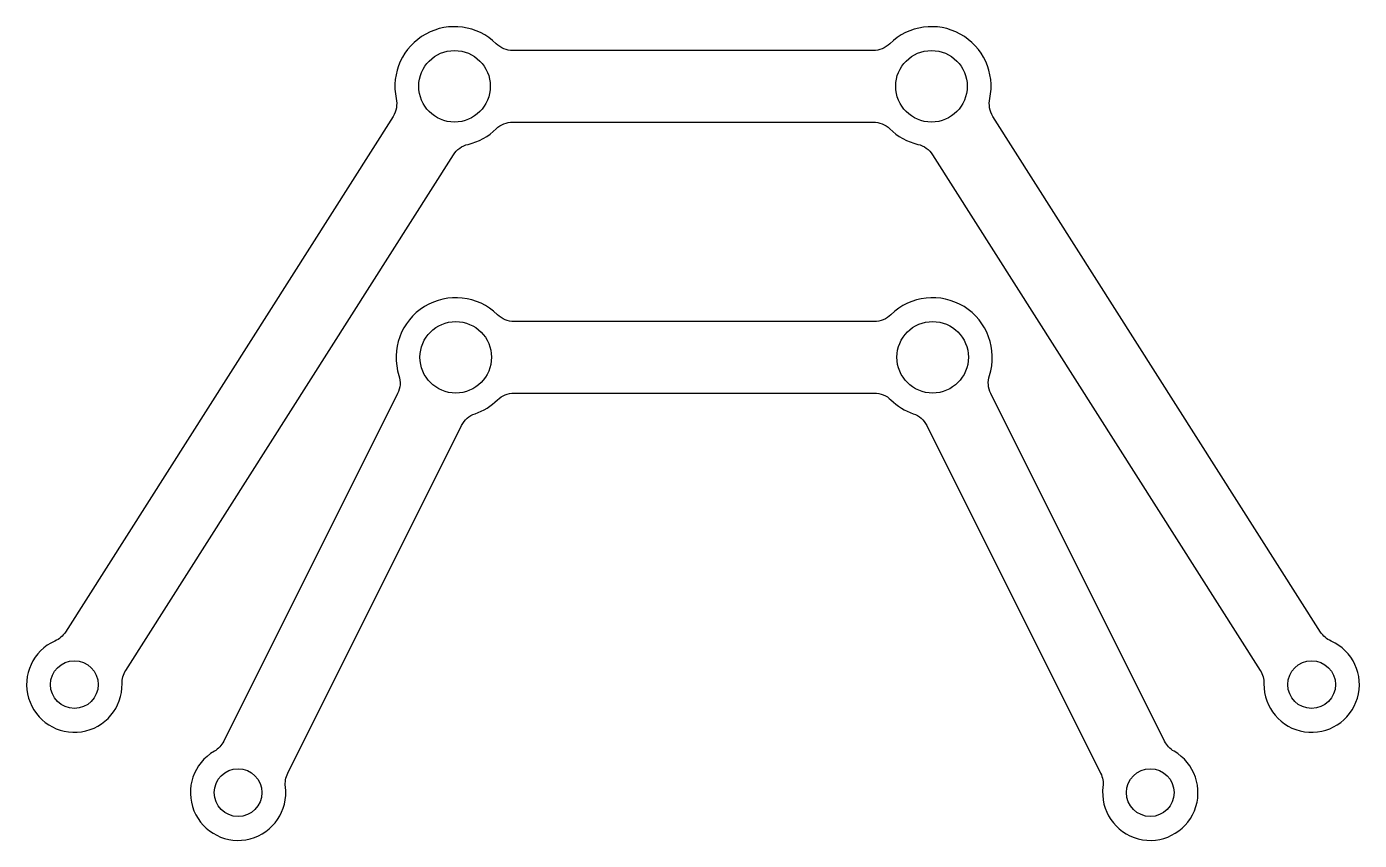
# Model space of a CAD drawing. Header units: inches. Extents: x 0 to 55.9, y 0 to 34.1.
import ezdxf

# ---------------------------------------------------------------- set-up
doc = ezdxf.new("R2010")
doc.units = ezdxf.units.IN
doc.header["$MEASUREMENT"] = 0
doc.layers.add('部品', color=2, linetype='Continuous')

msp = doc.modelspace()

# ---------------------------------------------------------------- linework, layer by layer
at = {"layer": '部品'}
for points in [[(36.194, 29.829, 0.137293), (37.375, 29.18, -0.196262), (37.991, 28.742), (51.732, 7.124, -0.147477), (51.888, 6.568, 1.863325), (54.701, 8.356, -0.147477), (54.264, 8.734), (40.523, 30.352, -0.196262), (40.389, 31.096, 0.742596), (36.194, 33.4, -0.196257), (35.494, 33.114), (20.39, 33.114, -0.196262), (19.69, 33.4, 0.742601), (15.495, 31.096, -0.196262), (15.361, 30.352), (1.621, 8.734, -0.147477), (1.183, 8.357, 1.863325), (3.997, 6.569, -0.147477), (4.152, 7.124), (17.893, 28.742, -0.196262), (18.509, 29.18, 0.137296), (19.69, 29.829, -0.196262), (20.39, 30.114), (35.494, 30.114, -0.196257)], [(19.74, 22.037, 0.78311), (15.611, 19.485, -0.196262), (15.553, 18.731), (8.264, 4.154, -0.147477), (7.868, 3.734, 1.863325), (10.849, 2.243, -0.147477), (10.947, 2.812), (18.237, 17.39, -0.196262), (18.805, 17.888, 0.111292), (19.74, 18.466, -0.19628), (20.44, 18.752), (35.544, 18.752, -0.196262), (36.244, 18.466, 0.111278), (37.179, 17.888, -0.196262), (37.747, 17.39), (45.037, 2.813, -0.147477), (45.135, 2.244, 1.863325), (48.117, 3.734, -0.147477), (47.72, 4.154), (40.431, 18.732, -0.196262), (40.373, 19.485, 0.783132), (36.244, 22.037, -0.196262), (35.544, 21.752), (20.44, 21.752, -0.196243)]]:
    msp.add_lwpolyline(points, format="xyb", close=True, dxfattribs=at)
for centre, radius in [((17.941, 31.614), 1.5), ((37.943, 31.614), 1.5), ((17.991, 20.251), 1.5), ((37.993, 20.252), 1.5), ((1.997, 6.53), 1), ((53.887, 6.529), 1), ((8.864, 2), 1), ((47.12, 2), 1)]:
    msp.add_circle(centre, radius, dxfattribs=at)

doc.saveas('drawing.dxf')
